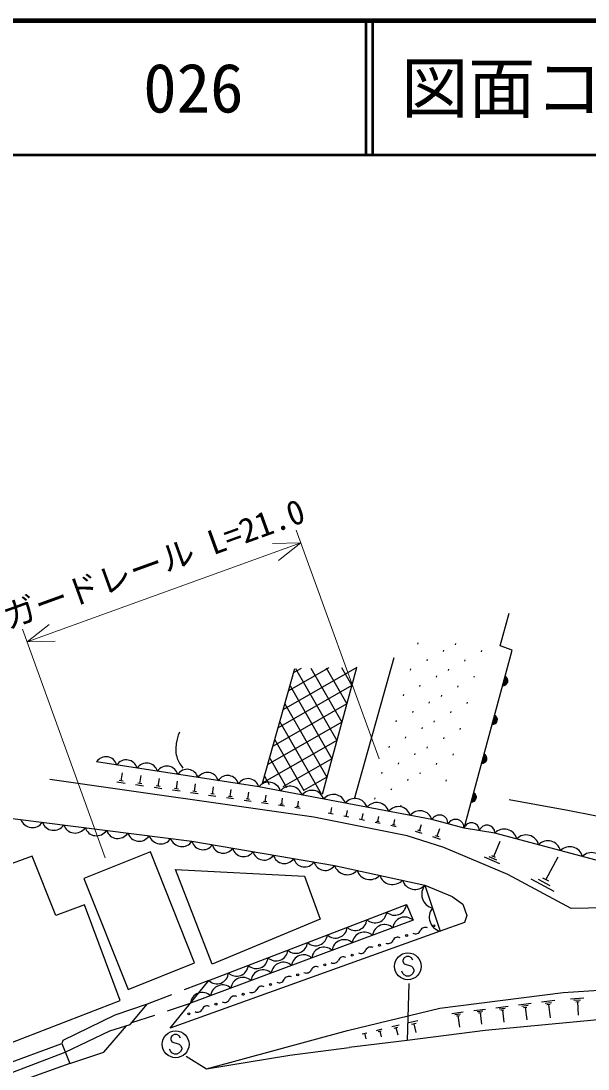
# Model space of a CAD drawing. Units: millimetres, scale not verified. Extents: x 40000 to 680000, y 20000 to 380000.
# Drawn here: x 92025 to 134312, y 301793 to 380000 of the extents above; entities that cross this region are included whole.
import ezdxf
from ezdxf.enums import TextEntityAlignment as Align

# ---------------------------------------------------------------- set-up
doc = ezdxf.new("R2010")
doc.units = ezdxf.units.MM
doc.header["$LTSCALE"] = 1000
for name, color, linetype, lineweight in [('M-BGD', 7, 'Continuous', 25), ('M-STR-HTXT', 7, 'Continuous', 13), ('M-STR-STRC', 7, 'Continuous', 25), ('M-TTL', 2, 'Continuous', 140), ('M-TTL-LINE', 7, 'Continuous', 50)]:
    doc.layers.add(name, color=color, linetype=linetype, lineweight=lineweight)
doc.layers.add('M-TTL-TXT', color=7, linetype='Continuous')
doc.styles.add('ＭＳ ゴシック', font='')
doc.styles.get('ＭＳ ゴシック').set_extended_font_data('MS Gothic')

msp = doc.modelspace()

# ---------------------------------------------------------------- linework, layer by layer
at = {"layer": 'M-BGD'}
for p, q in [((121608, 333493), (121634, 333589)), ((124429, 333552), (124403, 333455)), ((119818, 332466), (116877, 321935)), ((123535, 332960), (123562, 333056)), ((126359, 333025), (126332, 332928)), ((110047, 323128), (112455, 331680)), ((117068, 331766), (111597, 328634)), ((114988, 331728), (111984, 330007)), ((112908, 331689), (112371, 331381)), ((112507, 331681), (115585, 326308)), ((113648, 331703), (115956, 327672)), ((114499, 322313), (117068, 331766)), ((114788, 331724), (116326, 329037)), ((115928, 331745), (116697, 330402)), ((121075, 331565), (121102, 331661)), ((122305, 332262), (122332, 332359)), ((123902, 331623), (123876, 331526)), ((125130, 332324), (125104, 332227)), ((123003, 331032), (123029, 331129)), ((125832, 331096), (125805, 330999)), ((116697, 330402), (111211, 327260)), ((112093, 330393), (115214, 324943)), ((121773, 330335), (121799, 330431)), ((124603, 330394), (124577, 330298)), ((120543, 329637), (120569, 329733)), ((123375, 329693), (123349, 329597)), ((116326, 329037), (110824, 325886)), ((111713, 329044), (114843, 323578)), ((121240, 328407), (121267, 328503)), ((122470, 329104), (122497, 329201)), ((125305, 329166), (125278, 329070)), ((111333, 327695), (114406, 322330)), ((120010, 327709), (120037, 327805)), ((122848, 327764), (122822, 327667)), ((124076, 328465), (124050, 328369)), ((115956, 327672), (110437, 324512)), ((121938, 327177), (121964, 327273)), ((124778, 327237), (124751, 327140)), ((115585, 326308), (110050, 323138)), ((110953, 326346), (113118, 322565)), ((120708, 326479), (120734, 326575)), ((123550, 326536), (123523, 326439)), ((119477, 325781), (119504, 325878)), ((121405, 325249), (121432, 325345)), ((122321, 325835), (122295, 325738)), ((110574, 324997), (111831, 322801)), ((115214, 324943), (111561, 322851)), ((120175, 324551), (120202, 324648)), ((123023, 324606), (122996, 324510)), ((124251, 325308), (124224, 325211)), ((99506, 323299), (99592, 323905)), ((118945, 323854), (118972, 323950)), ((121794, 323905), (121768, 323809)), ((99787, 323104), (99181, 323191)), ((99657, 323277), (99354, 323321)), ((101039, 323077), (100743, 323119)), ((100891, 323098), (100976, 323692)), ((102264, 322899), (102347, 323480)), ((103624, 322702), (103705, 323271)), ((104972, 322506), (105051, 323063)), ((110194, 323648), (110544, 323037)), ((114843, 323578), (113085, 322571)), ((120873, 323321), (120899, 323417)), ((123724, 323378), (123697, 323282)), ((101167, 322907), (100573, 322992)), ((102533, 322712), (101952, 322795)), ((102409, 322878), (102118, 322920)), ((103888, 322519), (103319, 322600)), ((103766, 322681), (103482, 322722)), ((105231, 322327), (104674, 322407)), ((105111, 322486), (104833, 322526)), ((106561, 322138), (106016, 322215)), ((106444, 322293), (106172, 322332)), ((106308, 322313), (106386, 322857)), ((107632, 322121), (107708, 322653)), ((108944, 321930), (109019, 322451)), ((110228, 321740), (110298, 322233)), ((119643, 322623), (119669, 322720)), ((107879, 321949), (107347, 322025)), ((107765, 322102), (107499, 322140)), ((109186, 321763), (108665, 321837)), ((109074, 321912), (108814, 321949)), ((110457, 321582), (109964, 321652)), ((110351, 321722), (110105, 321757)), ((111675, 321408), (111227, 321472)), ((111579, 321536), (111355, 321568)), ((111467, 321552), (111531, 322000)), ((112663, 321370), (112721, 321776)), ((118412, 321926), (118439, 322022)), ((120340, 321393), (120367, 321490)), ((112851, 321240), (112446, 321298)), ((112765, 321356), (112562, 321385)), ((115302, 320815), (114937, 320887)), ((115120, 320851), (115210, 321306)), ((116465, 320583), (116091, 320657)), ((116278, 320620), (116371, 321088)), ((117446, 320388), (117542, 320867)), ((117638, 320350), (117255, 320426)), ((118821, 320114), (118428, 320192)), ((118742, 320232), (118545, 320271)), ((118644, 320252), (118722, 320645)), ((120013, 319877), (119610, 319957)), ((119932, 319998), (119731, 320038)), ((119832, 320018), (119912, 320420)), ((121733, 319570), (121890, 320052)), ((121935, 319371), (121453, 319527)), ((121854, 319531), (121613, 319609)), ((123312, 318925), (122741, 319110)), ((123216, 319114), (122930, 319207)), ((123073, 319160), (123258, 319731)), ((127279, 317641), (127759, 318787)), ((127732, 317115), (126586, 317594)), ((127505, 317378), (126932, 317618)), ((127422, 317581), (127136, 317701)), ((131164, 315920), (132083, 317632)), ((131378, 315805), (130950, 316035)), ((131790, 315032), (130078, 315952)), ((131477, 315476), (130621, 315936)), ((106027, 308395), (104194, 307694)), ((103260, 307336), (101427, 306635)), ((102950, 306137), (104657, 306698)), ((129120, 306580), (130068, 306701)), ((130839, 306799), (131832, 306926)), ((131103, 306707), (131600, 306770)), ((131243, 306599), (131492, 306630)), ((131367, 306614), (131494, 305621)), ((132998, 307043), (134003, 307107)), ((133257, 306934), (133760, 306966)), ((133391, 306816), (133642, 306832)), ((133516, 306824), (133580, 305819)), ((100294, 305262), (102001, 305824)), ((124149, 305944), (125012, 306054)), ((124378, 305864), (124810, 305919)), ((124500, 305770), (124716, 305797)), ((125804, 306156), (126670, 306266)), ((126034, 306075), (126467, 306130)), ((126156, 305981), (126373, 306008)), ((126265, 305995), (126375, 305129)), ((127444, 306365), (128348, 306481)), ((127685, 306281), (128137, 306339)), ((127812, 306183), (128038, 306212)), ((127925, 306197), (128041, 305293)), ((129372, 306491), (129846, 306552)), ((129506, 306388), (129743, 306418)), ((129624, 306403), (129745, 305455)), ((119685, 304956), (120229, 305088)), ((120947, 305261), (121611, 305421)), ((121153, 305135), (121485, 305215)), ((121319, 305175), (121479, 304511)), ((124608, 305784), (124718, 304921)), ((105860, 301817), (116375, 304671)), ((117478, 304423), (117806, 304502)), ((117642, 304463), (117741, 304052)), ((118533, 304678), (118964, 304782)), ((118667, 304596), (118882, 304648)), ((118774, 304622), (118879, 304191)), ((119854, 304853), (120126, 304919)), ((119990, 304886), (120122, 304342))]:
    msp.add_line(p, q, dxfattribs=at)
for points in [[(125065, 319756), (128654, 333056), (127765, 333367), (128431, 335822)], [(125065, 319756), (122670, 320409), (109760, 322842), (97662, 324709)], [(123562, 318318), (120824, 319206), (113876, 320589), (94186, 323399)], [(304750, 284557), (299388, 285002), (294256, 285757), (283299, 289264), (276650, 291864), (273284, 293180), (265060, 296188), (254227, 299789), (248545, 301389), (234307, 304293), (222243, 306576), (214986, 307751), (204263, 309242), (192773, 310984), (181450, 312675), (174410, 313533), (169611, 314400), (165253, 315091), (153930, 317066), (141758, 319307), (132934, 321048), (128435, 321882)], [(87244, 321021), (104777, 318791), (115404, 316989), (122153, 315523), (123286, 312073)], [(137151, 316771), (127365, 319406), (125065, 319756)], [(150599, 313022), (143197, 313530), (135633, 313829), (133056, 313784), (128339, 316319), (123562, 318318)], [(122153, 315523), (124186, 314673), (124986, 314090), (125269, 313256), (125103, 312723), (123286, 312073), (103161, 304845), (106027, 308395)], [(106027, 308395), (120766, 314077), (121266, 312894), (104657, 306698)], [(116375, 304671), (123264, 306335), (132454, 307510), (141636, 308093), (151092, 308268), (158866, 308010), (169922, 306785)], [(90887, 301353), (95323, 303062), (98650, 304644), (100168, 305110), (101427, 306635), (99020, 305821), (95139, 303917), (95073, 303700)], [(169756, 305668), (157634, 306117), (148660, 306059), (135835, 305531), (126648, 304659), (120830, 303928), (116490, 303399)], [(95662, 302200), (98202, 303047), (99888, 305024)], [(105860, 301817), (112076, 302821), (116490, 303399)]]:
    msp.add_lwpolyline(points, dxfattribs=at)
for points in [[(87058, 302120), (99419, 306919), (96750, 314038), (94625, 313239), (92856, 317676), (88351, 316037), (88973, 314193), (87173, 313493), (84835, 319364), (80991, 317953), (80791, 318509), (77646, 317225), (81557, 307399), (82154, 307661), (83421, 304583), (85647, 305472)], [(96723, 316019), (100018, 307740), (104975, 309713), (101679, 317992)], [(113163, 316189), (114326, 312981), (106272, 309626), (103550, 316680)], [(90629, 302067), (95073, 303700), (95662, 302200), (91162, 300589)]]:
    msp.add_lwpolyline(points, close=True, dxfattribs=at)
for centre in [(122816, 312488), (120784, 311756), (118753, 311025), (116722, 310294), (114691, 309562), (110629, 308100), (112660, 308831), (108598, 307368), (106567, 306637), (104536, 305906)]:
    msp.add_circle(centre, 75, dxfattribs=at)
for centre, radius, start, end in [((127979, 330765), 354, 263.69784, 66.10301), ((127979, 330765), 283, 265.92188, 63.87898), ((127979, 330765), 212, 269.6682, 60.13265), ((127979, 330765), 142, 277.37993, 52.42092), ((127979, 330765), 100, 287.69759, 42.10326), ((127198, 327869), 354, 263.69784, 66.10301), ((127198, 327869), 283, 265.92188, 63.87898), ((127198, 327869), 212, 269.6682, 60.13265), ((127198, 327869), 142, 277.37993, 52.42092), ((127198, 327869), 100, 287.69759, 42.10326), ((98367, 324261), 835, 14.89705, 147.56319), ((99879, 324027), 835, 14.89705, 147.56319), ((101391, 323794), 835, 14.89705, 147.56319), ((126416, 324972), 354, 263.69784, 66.10301), ((126416, 324972), 283, 265.92188, 63.87898), ((126416, 324972), 212, 269.6682, 60.13265), ((126416, 324972), 142, 277.37993, 52.42092), ((126416, 324972), 100, 287.69759, 42.10326), ((102904, 323561), 835, 14.89705, 147.56319), ((104416, 323327), 835, 14.89705, 147.56319), ((105928, 323094), 835, 14.89705, 147.56319), ((107440, 322861), 835, 14.89705, 147.56319), ((108953, 322628), 835, 14.89705, 147.56319), ((110488, 322273), 924, 16.64919, 142.00659), ((112102, 321969), 924, 16.64919, 142.00659), ((113716, 321665), 924, 16.64919, 142.00659), ((115329, 321361), 924, 16.64919, 142.00659), ((125635, 322076), 354, 263.69784, 66.10301), ((125635, 322076), 283, 265.92188, 63.87898), ((125635, 322076), 212, 269.6682, 60.13265), ((116943, 321057), 924, 16.64919, 142.00659), ((118557, 320753), 924, 16.64919, 142.00659), ((125635, 322076), 142, 277.37993, 52.42092), ((125635, 322076), 100, 287.69759, 42.10326), ((120171, 320449), 924, 16.64919, 142.00659), ((121784, 320145), 924, 16.64919, 142.00659), ((123233, 320116), 635, 357.03351, 152.45425), ((92872, 320704), 895, 198.95656, 326.54549), ((94466, 320501), 895, 198.95656, 326.54549), ((96060, 320298), 895, 198.95656, 326.54549), ((124431, 319789), 635, 357.03351, 152.45425), ((125627, 319582), 588, 359.96778, 162.72713), ((126776, 319407), 588, 359.96778, 162.72713), ((97654, 320095), 895, 198.95656, 326.54549), ((99248, 319893), 895, 198.95656, 326.54549), ((100842, 319690), 895, 198.95656, 326.54549), ((102436, 319487), 895, 198.95656, 326.54549), ((128060, 318739), 963, 13.67857, 136.183), ((129691, 318300), 963, 13.67857, 136.183), ((104029, 319284), 895, 198.95656, 326.54549), ((105593, 319000), 843, 194.38049, 326.37574), ((107111, 318743), 843, 194.38049, 326.37574), ((131322, 317861), 963, 13.67857, 136.183), ((132953, 317422), 963, 13.67857, 136.183), ((108630, 318485), 843, 194.38049, 326.37574), ((110148, 318228), 843, 194.38049, 326.37574), ((111666, 317971), 843, 194.38049, 326.37574), ((134584, 316983), 963, 13.67857, 136.183), ((113184, 317713), 843, 194.38049, 326.37574), ((114703, 317456), 843, 194.38049, 326.37574), ((116353, 317290), 995, 197.58335, 317.89885), ((118040, 316923), 995, 197.58335, 317.89885), ((119728, 316557), 995, 197.58335, 317.89885), ((121415, 316190), 995, 197.58335, 317.89885), ((122982, 314839), 1074, 140.48861, 255.88234), ((119895, 314142), 874, 226.41077, 355.75538), ((123548, 313115), 1074, 140.48861, 255.88234), ((116947, 313005), 874, 226.41077, 355.75538), ((118421, 313574), 874, 226.41077, 355.75538), ((120650, 312238), 899, 46.81566, 174.09899), ((115473, 312437), 874, 226.41077, 355.75538), ((119141, 311675), 899, 46.81566, 174.09899), ((121435, 312281), 398, 243.12274, 336.48241), ((122165, 311963), 398, 63.12274, 156.48241), ((113999, 311869), 874, 226.41077, 355.75538), ((116121, 310549), 899, 46.81566, 174.09899), ((117631, 311112), 899, 46.81566, 174.09899), ((119404, 311550), 398, 243.12274, 336.48241), ((120134, 311232), 398, 63.12274, 156.48241), ((111051, 310732), 874, 226.41077, 355.75538), ((112525, 311301), 874, 226.41077, 355.75538), ((114611, 309985), 899, 46.81566, 174.09899), ((117373, 310818), 398, 243.12274, 336.48241), ((118103, 310501), 398, 63.12274, 156.48241), ((109577, 310164), 874, 226.41077, 355.75538), ((111591, 308859), 899, 46.81566, 174.09899), ((113101, 309422), 899, 46.81566, 174.09899), ((115342, 310087), 398, 243.12274, 336.48241), ((116072, 309769), 398, 63.12274, 156.48241), ((106629, 309028), 874, 226.41077, 355.75538), ((108103, 309596), 874, 226.41077, 355.75538), ((110081, 308296), 899, 46.81566, 174.09899), ((113310, 309356), 398, 243.12274, 336.48241), ((114041, 309038), 398, 63.12274, 156.48241), ((108571, 307732), 899, 46.81566, 174.09899), ((111279, 308624), 398, 243.12274, 336.48241), ((112010, 308307), 398, 63.12274, 156.48241), ((105552, 306606), 899, 46.81566, 174.09899), ((107061, 307169), 899, 46.81566, 174.09899), ((109248, 307893), 398, 243.12274, 336.48241), ((109979, 307575), 398, 63.12274, 156.48241), ((107217, 307162), 398, 243.12274, 336.48241), ((107947, 306844), 398, 63.12274, 156.48241), ((105186, 306430), 398, 243.12274, 336.48241), ((105916, 306112), 398, 63.12274, 156.48241)]:
    msp.add_arc(centre, radius, start, end, dxfattribs=at)
msp.add_open_spline([(103851, 326928), (103706, 326571), (103655, 326431), (103606, 326095), (103551, 325712), (103537, 325479), (103640, 325106), (103741, 324739), (103857, 324583), (104106, 324251)], degree=3, knots=[0, 0, 0, 0, 1, 1, 1, 2, 2, 2, 3, 3, 3, 3], dxfattribs=at)
at = {"layer": 'M-STR-HTXT'}
for p, q in [((118730, 324952), (112554, 342000)), ((92480, 333665), (112895, 341060)), ((112895, 341060), (110787, 341006)), ((112895, 341060), (111241, 339752)), ((92480, 333665), (94133, 334973)), ((98315, 317556), (92139, 334605)), ((92480, 333665), (94587, 333719))]:
    msp.add_line(p, q, dxfattribs=at)
at = {"layer": 'M-STR-STRC'}
for p, q in [((120602, 310095), (120511, 309913)), ((120511, 309913), (120511, 309822)), ((120511, 309822), (120602, 309641)), ((120784, 310186), (120602, 310095)), ((120966, 310186), (120784, 310186)), ((121148, 310095), (120966, 310186)), ((121239, 309913), (121148, 310095)), ((120511, 308913), (120421, 309095)), ((120602, 309641), (121148, 309459)), ((121148, 309459), (121239, 309368)), ((121239, 309368), (121330, 309186)), ((121330, 309095), (121239, 308913)), ((121330, 309186), (121330, 309095)), ((120602, 308822), (120511, 308913)), ((120784, 308731), (120602, 308822)), ((120966, 308731), (120784, 308731)), ((120946, 308183), (120830, 303928)), ((121148, 308822), (120966, 308731)), ((121239, 308913), (121148, 308822)), ((103284, 304274), (103193, 304092)), ((103466, 304365), (103284, 304274)), ((103647, 304365), (103466, 304365)), ((103829, 304274), (103647, 304365)), ((103920, 304092), (103829, 304274)), ((103193, 304092), (103193, 304002)), ((103193, 304002), (103284, 303820)), ((103284, 303820), (103829, 303638)), ((103829, 303638), (103920, 303547)), ((103920, 303547), (104011, 303365)), ((103193, 303092), (103102, 303274)), ((103284, 303002), (103193, 303092)), ((103466, 302911), (103284, 303002)), ((103647, 302911), (103466, 302911)), ((103829, 303002), (103647, 302911)), ((103920, 303092), (103829, 303002)), ((104011, 303274), (103920, 303092)), ((104011, 303365), (104011, 303274)), ((104353, 302750), (105860, 301817))]:
    msp.add_line(p, q, dxfattribs=at)
for centre in [(120875, 309459), (103556, 303638)]:
    msp.add_circle(centre, 1000, dxfattribs=at)
at = {"layer": 'M-TTL'}
msp.add_line((680000, 380000), (40000, 380000), dxfattribs=at)
at = {"layer": 'M-TTL-LINE'}
for p, q in [((117750, 380000), (117750, 370000)), ((118250, 380000), (118250, 370000)), ((40000, 370000), (680000, 370000))]:
    msp.add_line(p, q, dxfattribs=at)

# ---------------------------------------------------------------- texts
at = {"layer": 'M-STR-HTXT', "style": 'ＭＳ ゴシック'}
msp.add_text('ガードレール L=21.0', height=1833, rotation=19.913, dxfattribs=at).set_placement((102415, 338114), align=Align.BOTTOM_CENTER)
at = {"layer": 'M-TTL-TXT', "style": 'ＭＳ ゴシック'}
for s, p in [('図面コード', (120380, 375000)), ('026', (101142, 375000))]:
    msp.add_text(s, height=3666, dxfattribs=at).set_placement(p, align=Align.MIDDLE_LEFT)

doc.saveas('drawing.dxf')
